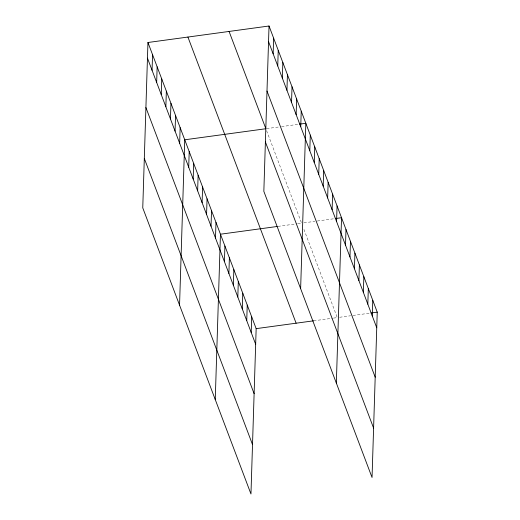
<?xml version="1.0" encoding="UTF-8"?>
<svg xmlns="http://www.w3.org/2000/svg" width="520" height="520" viewBox="0 0 520 520"><rect width="100%" height="100%" fill="white"/><g stroke="black" fill="none" stroke-linecap="round" stroke-linejoin="round"><path stroke-width="0.39" stroke-dasharray="2.6 1.95" d="M266.656 128.629L279.188 126.919M281.541 126.601L297.993 124.358M277.947 226.382L297.005 223.782M297.765 223.678L301.574 223.158L266.428 130.208M303.927 222.839L314.899 221.344M317.245 221.026L334.484 218.68M313.651 320.808L332.709 318.214M333.469 318.11L337.285 317.59L303.531 228.326M339.632 317.265L350.603 315.77M352.957 315.452L370.188 313.105"/><path stroke-width="0.78" d="M147.953 42.497L142.76 207.857L250.965 494L256.159 328.64L147.953 42.497L269.035 26L377.24 312.143L372.047 477.503L263.842 191.36L269.035 26M152.061 70.304L152.555 54.659M156.663 82.466L157.151 66.82M161.258 94.627L161.752 78.982M165.861 106.788L166.348 91.143M170.456 118.95L170.95 103.305M175.058 131.112L175.546 115.466M179.654 143.273L180.147 127.627M179.55 305.142L184.743 139.789L265.87 128.733L229.08 31.447M188.714 167.232L189.208 151.593M193.18 179.036L193.674 163.397M197.645 190.84L198.133 175.201M202.105 202.644L202.599 186.999M206.57 214.448L207.064 198.803M211.036 226.252L211.523 210.607M215.494 238.056L215.989 222.411M215.254 399.575L220.454 234.214L277.18 226.486M224.425 261.664L224.913 246.019M228.885 273.468L229.379 257.822M233.35 285.266L233.844 269.627M237.816 297.07L238.303 281.431M242.275 308.874L242.769 293.235M246.74 320.678L247.234 305.038M251.206 332.481L251.693 316.836M273.143 53.807L273.637 38.162M277.745 65.962L278.233 50.323M282.341 78.124L282.834 62.484M286.942 90.285L287.43 74.646M291.538 102.447L292.032 86.808M296.14 114.608L296.627 98.969M300.736 126.77L301.23 111.13M300.632 288.646L305.825 123.285L299.559 124.144M309.797 150.735L310.291 135.09M314.262 162.539L314.756 146.894M318.728 174.343L319.215 158.698M323.187 186.147L323.681 170.502M327.652 197.951L328.146 182.306M332.118 209.755L332.605 194.109M336.576 221.553L337.071 205.914M336.336 383.071L341.536 217.718L335.263 218.569M345.507 245.161L345.995 229.522M349.966 256.964L350.46 241.326M354.432 268.769L354.926 253.123M358.897 280.572L359.385 264.927M363.356 292.377L363.851 276.731M367.822 304.181L368.316 288.535M372.288 315.985L372.775 300.339M256.159 328.64L313.651 320.808M370.975 312.995L377.24 312.143M268.548 41.645L376.747 327.788M266.994 91.052L375.2 377.195M265.395 141.953L373.594 428.097M187.915 37.056L296.114 323.2M147.466 58.143L255.671 344.286M145.912 107.549L254.118 393.692M144.313 158.451L252.519 444.594"/></g></svg>
